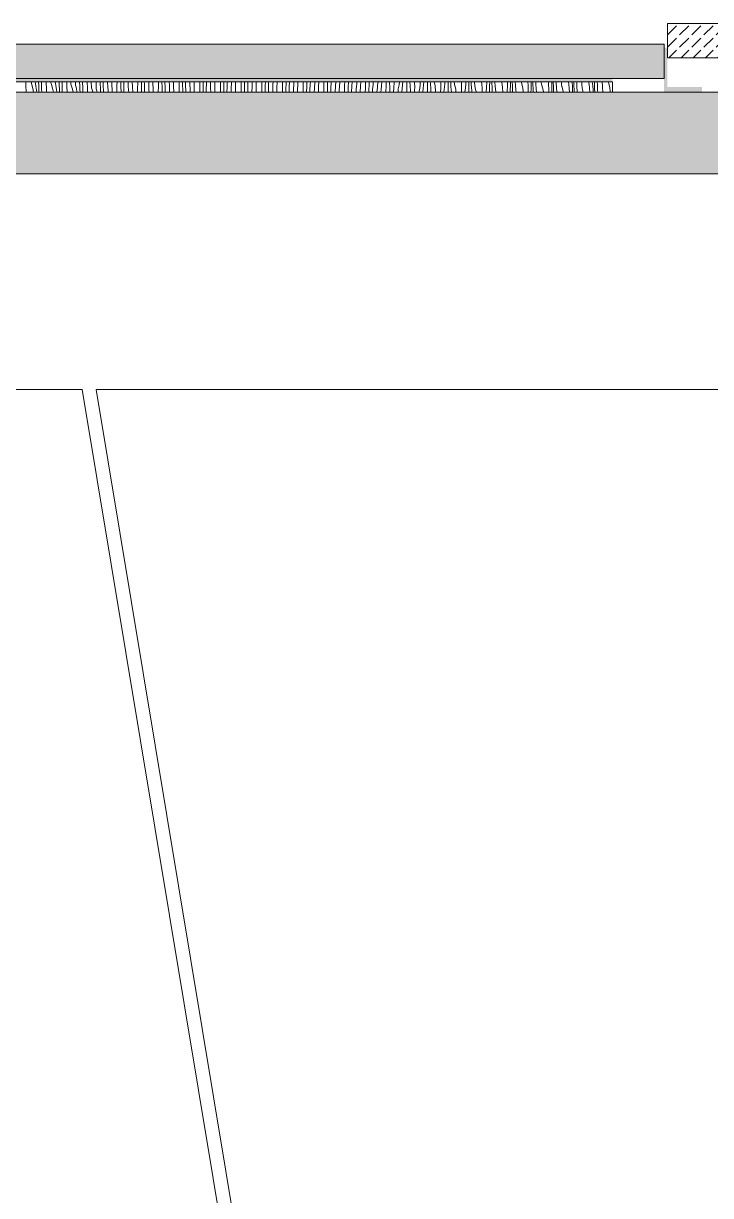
# Model space of a CAD drawing. Header units: millimetres. Extents: x -5804 to 56024, y 506 to 54141.
# Drawn here: x 10235 to 14226, y 22438 to 29245 of the extents above; entities that cross this region are included whole.
import ezdxf

# ---------------------------------------------------------------- set-up
doc = ezdxf.new("R2010")
doc.units = ezdxf.units.MM
for name, color, linetype, lineweight in [('02', 251, 'Continuous', 15), ('2D Drafting - General2', 251, 'Continuous', 15), ('2D Drafting - General81', 251, 'Continuous', 20)]:
    doc.layers.add(name, color=color, linetype=linetype, lineweight=lineweight)
pattern_1 = [(45, (95222.02, 134042.17), (-70.71068, 70.71068), [75, -25]), (45, (95222.02, 134112.89), (-70.71068, 70.71068), [75, -25])]

# ---------------------------------------------------------------- blocks, each defined once
blk = doc.blocks.new('*X34')
at = {"layer": '2D Drafting - General81', "linetype": 'Continuous'}
for p, q in [((-84974.1, -105143.3), (-84974.4, -105136.9)), ((-84973.6, -105156.6), (-84974.1, -105143.3)), ((-84973, -105169.9), (-84973.6, -105156.6)), ((-84943.2, -105136.9), (-84939, -105152.5)), ((-84939, -105152.5), (-84933.7, -105175.4)), ((-84919.3, -105136.9), (-84917.1, -105148.3)), ((-84917.1, -105148.3), (-84914.9, -105160.4)), ((-84914.9, -105160.4), (-84913, -105172.5)), ((-84899.4, -105139.9), (-84899.6, -105136.9)), ((-84899.2, -105144.6), (-84899.4, -105139.9)), ((-84899, -105149.3), (-84899.2, -105144.6)), ((-84898.7, -105153.9), (-84899, -105149.3)), ((-84898.1, -105188.8), (-84898.7, -105153.9)), ((-84882.9, -105148.2), (-84883, -105136.9)), ((-84882.2, -105176.7), (-84882.9, -105148.2)), ((-84854.9, -105137.9), (-84854.9, -105136.9)), ((-84854.5, -105151.2), (-84854.9, -105137.9)), ((-84854.1, -105164.5), (-84854.5, -105151.2)), ((-84853.5, -105177.8), (-84854.1, -105164.5)), ((-84829.6, -105136.9), (-84825.1, -105150.9)), ((-84825.1, -105150.9), (-84818.9, -105173.6)), ((-84803.8, -105136.9), (-84801.8, -105145.4)), ((-84801.8, -105145.4), (-84799.3, -105157.4)), ((-84799.3, -105157.4), (-84797, -105169.5)), ((-84780.4, -105137.7), (-84780.4, -105136.9)), ((-84780.2, -105142.4), (-84780.4, -105137.7)), ((-84780, -105147.1), (-84780.2, -105142.4)), ((-84779.8, -105151.7), (-84780, -105147.1)), ((-84779.6, -105156.4), (-84779.8, -105151.7)), ((-84779.3, -105161.1), (-84779.6, -105156.4)), ((-84779.1, -105165.8), (-84779.3, -105161.1)), ((-84778.9, -105170.4), (-84779.1, -105165.8)), ((-84763.1, -105140.8), (-84763.3, -105136.9)), ((-84762.8, -105169.3), (-84763.1, -105140.8)), ((-84735.1, -105145.7), (-84735.8, -105136.9)), ((-84734.8, -105159), (-84735.1, -105145.7)), ((-84734.5, -105172.3), (-84734.8, -105159)), ((-84712.3, -105149.7), (-84713, -105136.9)), ((-84712.3, -105149.7), (-84705, -105172.1)), ((-84684.5, -105154.6), (-84684.3, -105136.9)), ((-84684.5, -105154.6), (-84681.8, -105166.6)), ((-84660.3, -105158.9), (-84661.1, -105136.9)), ((-84660.1, -105163.6), (-84660.3, -105158.9)), ((-84659.9, -105168.2), (-84660.1, -105163.6)), ((-84644, -105139.7), (-84644.1, -105136.9)), ((-84643.8, -105145.3), (-84644, -105139.7)), ((-84643.5, -105150.8), (-84643.8, -105145.3)), ((-84643.3, -105156.4), (-84643.5, -105150.8)), ((-84643.1, -105161.9), (-84643.3, -105156.4)), ((-84642.7, -105190.5), (-84643.1, -105161.9)), ((-84616.8, -105142.8), (-84617.2, -105136.9)), ((-84615, -105166.9), (-84616.8, -105142.8)), ((-84592.2, -105170.9), (-84594, -105136.9)), ((-84564.4, -105175.8), (-84564.1, -105136.9)), ((-84541.6, -105141.9), (-84541.8, -105136.9)), ((-84540.3, -105180.1), (-84541.6, -105141.9)), ((-84524.6, -105138.7), (-84524.7, -105136.9)), ((-84524.5, -105144.3), (-84524.6, -105138.7)), ((-84524.3, -105149.8), (-84524.5, -105144.3)), ((-84524.1, -105155.4), (-84524.3, -105149.8)), ((-84523.9, -105160.9), (-84524.1, -105155.4)), ((-84523.7, -105166.5), (-84523.9, -105160.9)), ((-84498.2, -105139.9), (-84498.4, -105136.9)), ((-84496.8, -105164), (-84498.2, -105139.9)), ((-84495, -105188), (-84496.8, -105164)), ((-84474.7, -105144.3), (-84474.9, -105136.9)), ((-84472.1, -105192.1), (-84474.7, -105144.3)), ((-84444.3, -105196.9), (-84444.1, -105157.6)), ((-84444.1, -105157.6), (-84443.9, -105136.9)), ((-84421.6, -105163.1), (-84422.2, -105136.9)), ((-84420.3, -105196.9), (-84421.6, -105163.1)), ((-84404.6, -105159.9), (-84405, -105136.9)), ((-84404.4, -105165.4), (-84404.6, -105159.9)), ((-84404.2, -105171), (-84404.4, -105165.4)), ((-84378.2, -105161), (-84379.2, -105136.9)), ((-84376.7, -105185.1), (-84378.2, -105161)), ((-84354.6, -105165.5), (-84355.5, -105136.9)), ((-84352.9, -105196.9), (-84354.6, -105165.5)), ((-84324, -105178.8), (-84323.7, -105139.5)), ((-84323.7, -105139.5), (-84323.7, -105136.9)), ((-84302.5, -105146.1), (-84302.6, -105136.9)), ((-84301.5, -105184.3), (-84302.5, -105146.1)), ((-84285.2, -105148), (-84285.3, -105136.9)), ((-84284.5, -105181.1), (-84285.2, -105148)), ((-84259.2, -105158.1), (-84259.8, -105136.9)), ((-84258.1, -105182.2), (-84259.2, -105158.1)), ((-84236, -105138.9), (-84236, -105136.9)), ((-84234.5, -105186.7), (-84236, -105138.9)), ((-84203.9, -105196.9), (-84203.7, -105160.6)), ((-84203.7, -105160.6), (-84203.5, -105136.9)), ((-84182.4, -105167.3), (-84182.9, -105136.9)), ((-84165.1, -105169.2), (-84165.3, -105136.9)), ((-84139.8, -105155.1), (-84140.1, -105136.9)), ((-84139.1, -105179.3), (-84139.8, -105155.1)), ((-84115.9, -105160), (-84116, -105136.9)), ((-84114.8, -105196.9), (-84115.9, -105160)), ((-84083.6, -105181.8), (-84083.3, -105142.5)), ((-84083.3, -105142.5), (-84083.3, -105136.9)), ((-84062.9, -105150.3), (-84063, -105136.9)), ((-84062.3, -105188.5), (-84062.9, -105150.3)), ((-84045.3, -105157.3), (-84045.1, -105136.9)), ((-84045, -105190.4), (-84045.3, -105157.3)), ((-84020.1, -105152.1), (-84020.1, -105136.9)), ((-84019.8, -105176.3), (-84020.1, -105152.1)), ((-83995.8, -105181.2), (-83996.1, -105136.9)), ((-83963.5, -105196.9), (-83963.2, -105163.6)), ((-83963.2, -105163.6), (-83963, -105136.9)), ((-83942.8, -105171.5), (-83943, -105136.9)), ((-83925.2, -105178.5), (-83925, -105145.4)), ((-83925, -105145.4), (-83924.8, -105136.9)), ((-83900, -105149.2), (-83899.9, -105136.9)), ((-83900, -105173.3), (-83900, -105149.2)), ((-83876.1, -105154.6), (-83875.8, -105136.9)), ((-83875.8, -105196.9), (-83876.1, -105154.6)), ((-83843.2, -105184.8), (-83842.9, -105145.5)), ((-83842.9, -105145.5), (-83842.8, -105136.9)), ((-83822.9, -105154.5), (-83822.8, -105136.9)), ((-83822.8, -105192.7), (-83822.9, -105154.5)), ((-83804.9, -105166.6), (-83804.3, -105136.9)), ((-83780, -105170.3), (-83779.6, -105146.2)), ((-83779.6, -105146.2), (-83779.3, -105136.9)), ((-83756, -105175.7), (-83755.3, -105136.9)), ((-83722.8, -105166.6), (-83722.6, -105136.9)), ((-83702.9, -105175.7), (-83702.6, -105137.5)), ((-83702.6, -105137.5), (-83702.6, -105136.9)), ((-83684.9, -105187.8), (-83684.2, -105154.7)), ((-83684.2, -105154.7), (-83683.6, -105136.9)), ((-83659.5, -105167.4), (-83658.8, -105143.2)), ((-83658.8, -105143.2), (-83658.5, -105136.9)), ((-83635.9, -105196.9), (-83635.1, -105149.1)), ((-83635.1, -105149.1), (-83634.6, -105136.9)), ((-83602.7, -105187.8), (-83602.4, -105148.5)), ((-83602.4, -105148.5), (-83602.3, -105136.9)), ((-83582.8, -105196.8), (-83582.6, -105158.7)), ((-83582.6, -105158.7), (-83582.2, -105136.9)), ((-83564.1, -105175.9), (-83563, -105142.9)), ((-83563, -105142.9), (-83562.7, -105136.9)), ((-83539.5, -105188.5), (-83538.7, -105164.4)), ((-83538.7, -105164.4), (-83538.1, -105149.9)), ((-83538.1, -105149.9), (-83537.5, -105136.9)), ((-83515, -105170.3), (-83513.7, -105136.9)), ((-83482.4, -105169.6), (-83482.1, -105136.9)), ((-83462.5, -105179.9), (-83461.9, -105141.7)), ((-83461.9, -105141.7), (-83461.7, -105136.9)), ((-83444, -105196.9), (-83442.9, -105164.1)), ((-83442.9, -105164.1), (-83441.7, -105136.9)), ((-83418.1, -105171.1), (-83417.3, -105156.6)), ((-83417.3, -105156.6), (-83416.4, -105142.1)), ((-83416.4, -105142.1), (-83416.1, -105136.9)), ((-83395, -105191.4), (-83393, -105143.7)), ((-83393, -105143.7), (-83392.6, -105136.9)), ((-83362.3, -105190.8), (-83362, -105151.4)), ((-83362, -105151.4), (-83361.9, -105136.9)), ((-83342.4, -105196.9), (-83341.8, -105162.9)), ((-83341.8, -105162.9), (-83341.1, -105136.9)), ((-83322.9, -105185.2), (-83321.3, -105152.2)), ((-83321.3, -105152.2), (-83320.4, -105136.9)), ((-83297.3, -105177.7), (-83296.4, -105163.3)), ((-83296.4, -105163.3), (-83295.4, -105148.8)), ((-83295.4, -105148.8), (-83294.4, -105136.9)), ((-83274.2, -105196.9), (-83272.9, -105164.8)), ((-83272.9, -105164.8), (-83271.1, -105136.9)), ((-83241.9, -105172.6), (-83241.6, -105136.9)), ((-83221.7, -105184), (-83220.7, -105145.9)), ((-83220.7, -105145.9), (-83220.4, -105136.9)), ((-83201.2, -105173.4), (-83199.2, -105140.4)), ((-83199.2, -105140.4), (-83199, -105136.9)), ((-83175.3, -105170), (-83174.2, -105155.5)), ((-83174.2, -105155.5), (-83172.9, -105141)), ((-83172.9, -105141), (-83172.5, -105136.9)), ((-83152.9, -105186), (-83149.8, -105138.3)), ((-83149.8, -105138.3), (-83149.7, -105136.9)), ((-83121.8, -105193.8), (-83121.5, -105154.4)), ((-83121.5, -105154.4), (-83121.3, -105136.9)), ((-83100.6, -105167.1), (-83099.5, -105136.9)), ((-83081.2, -105194.6), (-83079.2, -105161.6)), ((-83079.2, -105161.6), (-83077.3, -105136.9)), ((-83054.1, -105176.7), (-83052.8, -105162.2)), ((-83052.8, -105162.2), (-83051.4, -105147.8)), ((-83051.4, -105147.8), (-83050.3, -105136.9)), ((-83032.1, -105196.9), (-83029.7, -105159.5)), ((-83029.7, -105159.5), (-83027.7, -105136.9)), ((-83001.4, -105175.6), (-83001.1, -105136.9)), ((-82980.6, -105188.2), (-82979.1, -105150.1)), ((-82979.1, -105150.1), (-82980.1, -105136.9)), ((-82959.1, -105182.7), (-82956.6, -105149.8)), ((-82956.6, -105149.8), (-82955.4, -105139.1)), ((-82955.4, -105139.1), (-82955.3, -105136.9)), ((-82931.4, -105168.9), (-82929.8, -105154.5)), ((-82929.8, -105154.5), (-82926.6, -105136.9)), ((-82909.6, -105180.6), (-82905.8, -105136.9)), ((-82881.4, -105196.8), (-82881, -105157.4)), ((-82881, -105157.4), (-82880.8, -105136.9)), ((-82859.1, -105171.3), (-82861.6, -105136.9)), ((-82836.6, -105171), (-82835.4, -105160.3)), ((-82835.4, -105160.3), (-82834.8, -105149.6)), ((-82834.8, -105138.9), (-82834.9, -105136.9)), ((-82834.8, -105149.6), (-82834.8, -105138.9)), ((-82809.8, -105175.7), (-82805.8, -105153.9)), ((-82805.8, -105153.9), (-82803.9, -105136.9)), ((-82789.1, -105196.9), (-82785.4, -105154.2)), ((-82785.4, -105154.2), (-82783.4, -105136.9)), ((-82760.9, -105178.6), (-82760.7, -105157.7)), ((-82760.7, -105157.7), (-82760.5, -105136.9)), ((-82741.6, -105157.6), (-82743, -105136.9)), ((-82739, -105192.5), (-82741.6, -105157.6)), ((-82716.7, -105138.7), (-82717, -105136.9)), ((-82715.4, -105149.3), (-82716.7, -105138.7)), ((-82714.8, -105160), (-82715.4, -105149.3)), ((-82714.7, -105170.8), (-82714.8, -105160)), ((-82685.7, -105175), (-82683.2, -105153)), ((-82683.2, -105153), (-82682.4, -105136.9)), ((-82665.3, -105175.3), (-82661, -105136.9)), ((-82640.7, -105178.9), (-82640.4, -105158)), ((-82640.4, -105158), (-82640.2, -105137.1)), ((-82640.2, -105137.1), (-82640.1, -105136.9)), ((-82623.8, -105144), (-82624.2, -105136.9)), ((-82621.5, -105178.8), (-82623.8, -105144)), ((-82600.9, -105138.8), (-82601.5, -105136.9)), ((-82598.4, -105149.3), (-82600.9, -105138.8)), ((-82596.6, -105159.9), (-82598.4, -105149.3)), ((-82595.3, -105170.5), (-82596.6, -105159.9)), ((-82563.1, -105174.2), (-82562, -105152)), ((-82562, -105152), (-82562.3, -105136.9)), ((-82545.2, -105196.5), (-82539.9, -105149)), ((-82539.9, -105149), (-82539.1, -105142.2)), ((-82539.1, -105142.2), (-82538.5, -105136.9)), ((-82520.4, -105179.2), (-82520.1, -105158.3)), ((-82520.1, -105158.3), (-82519.8, -105137.4)), ((-82519.8, -105137.4), (-82519.8, -105136.9)), ((-82503.8, -105165.2), (-82505.4, -105136.9)), ((-82501.7, -105196.9), (-82503.8, -105165.2)), ((-82483.9, -105149.7), (-82485.1, -105136.9)), ((-82480.8, -105160), (-82483.9, -105149.7)), ((-82478.4, -105170.5), (-82480.8, -105160)), ((-82442.3, -105151), (-82443.5, -105136.9)), ((-82442, -105173.2), (-82442.3, -105151)), ((-82419.8, -105170.2), (-82419, -105163.3)), ((-82419, -105163.3), (-82418.3, -105156.5)), ((-82418.3, -105156.5), (-82417.7, -105149.7)), ((-82417.7, -105149.7), (-82417.2, -105142.8)), ((-82417.2, -105142.8), (-82416.8, -105136.9)), ((-82400, -105179.5), (-82399.7, -105158.6)), ((-82399.7, -105158.6), (-82399.4, -105137.7)), ((-82399.4, -105137.7), (-82399.4, -105136.9)), ((-82385.7, -105151.5), (-82386.4, -105136.9)), ((-82383.7, -105186.3), (-82385.7, -105151.5)), ((-82366.5, -105142.5), (-82367, -105136.9)), ((-82363.8, -105170.9), (-82366.5, -105142.5)), ((-82324, -105150.1), (-82326, -105136.9)), ((-82322.3, -105172.2), (-82324, -105150.1)), ((-82297.6, -105170.8), (-82297.1, -105164)), ((-82297.1, -105164), (-82296.6, -105157.1)), ((-82296.6, -105157.1), (-82296.3, -105150.3)), ((-82296.3, -105150.3), (-82296, -105143.4)), ((-82296, -105143.4), (-82295.8, -105136.9)), ((-82279.6, -105179.7), (-82279.3, -105158.8)), ((-82279.3, -105158.8), (-82278.9, -105137.9)), ((-82278.9, -105137.9), (-82278.9, -105136.9)), ((-82267.4, -105137.8), (-82267.4, -105136.9)), ((-82265.6, -105172.6), (-82267.4, -105137.8)), ((-82246.4, -105163.6), (-82248.6, -105136.9)), ((-82243.7, -105192.1), (-82246.4, -105163.6)), ((-82207.2, -105149.3), (-82209.8, -105136.9)), ((-82204, -105171.3), (-82207.2, -105149.3)), ((-82176.2, -105171.4), (-82175.9, -105164.6)), ((-82175.9, -105164.6), (-82175.8, -105157.7)), ((-82175.8, -105136.9), (-82175.8, -105157.7)), ((-82159.2, -105180), (-82158.9, -105159.1)), ((-82158.9, -105159.1), (-82158.4, -105138.2)), ((-82158.4, -105138.2), (-82158.4, -105136.9)), ((-82147.3, -105158.9), (-82148.2, -105136.9)), ((-82145.6, -105193.8), (-82147.3, -105158.9)), ((-82128.7, -105156.3), (-82130.1, -105136.9)), ((-82126.4, -105184.8), (-82128.7, -105156.3)), ((-82091.8, -105148.8), (-82095.1, -105136.9)), ((-82087.1, -105170.5), (-82091.8, -105148.8)), ((-82056.6, -105136.9), (-82055.7, -105155.3)), ((-82055.7, -105155.3), (-82055.7, -105178.9)), ((-82038.8, -105180.3), (-82038.4, -105159.4)), ((-82038.4, -105159.4), (-82037.9, -105138.5)), ((-82037.9, -105138.5), (-82037.9, -105136.9)), ((-82028.7, -105145.2), (-82029, -105136.9)), ((-82027.2, -105180.1), (-82028.7, -105145.2)), ((-82010.7, -105149), (-82011.4, -105136.9)), ((-82008.7, -105177.5), (-82010.7, -105149)), ((-81980.7, -105137.2), (-81980.8, -105136.9)), ((-81979.9, -105141), (-81980.7, -105137.2)), ((-81978.9, -105144.8), (-81979.9, -105141)), ((-81977.7, -105148.6), (-81978.9, -105144.8)), ((-81971.7, -105170), (-81977.7, -105148.6)), ((-81938.2, -105136.9), (-81936.8, -105153)), ((-81936.8, -105153), (-81935.7, -105176.5)), ((-81918.4, -105138.2), (-81918.5, -105136.9)), ((-81918.1, -105143.5), (-81918.4, -105138.2)), ((-81918.3, -105180.6), (-81917.9, -105159.7)), ((-81917.9, -105148.9), (-81918.1, -105143.5)), ((-81917.8, -105154.3), (-81917.9, -105148.9)), ((-81917.9, -105159.7), (-81917.8, -105154.3)), ((-81908.6, -105166.4), (-81909.6, -105136.9)), ((-81892.3, -105141.6), (-81892.5, -105136.9)), ((-81890.6, -105170.1), (-81892.3, -105141.6)), ((-81862.9, -105138.7), (-81863, -105136.9)), ((-81862.7, -105142.7), (-81862.9, -105138.7)), ((-81862.4, -105146.6), (-81862.7, -105142.7)), ((-81862, -105150.5), (-81862.4, -105146.6)), ((-81861.4, -105154.4), (-81862, -105150.5)), ((-81860.6, -105158.3), (-81861.4, -105154.4)), ((-81859.8, -105162.2), (-81860.6, -105158.3)), ((-81858.8, -105166), (-81859.8, -105162.2)), ((-81857.7, -105169.8), (-81858.8, -105166)), ((-81820.7, -105136.9), (-81818.8, -105150.8)), ((-81818.8, -105150.8), (-81816.7, -105174.2)), ((-81801, -105136.9), (-81800.9, -105138)), ((-81800.1, -105143.3), (-81800.9, -105138)), ((-81799.4, -105148.6), (-81800.1, -105143.3)), ((-81798.8, -105154), (-81799.4, -105148.6)), ((-81798.3, -105159.3), (-81798.8, -105154)), ((-81798, -105164.7), (-81798.3, -105159.3)), ((-81797.8, -105170.1), (-81798, -105164.7)), ((-81789.7, -105152.7), (-81790.1, -105136.9)), ((-81788.5, -105187.6), (-81789.7, -105152.7)), ((-81772.3, -105162.8), (-81773.5, -105136.9)), ((-81770.6, -105191.3), (-81772.3, -105162.8)), ((-81743.8, -105146.6), (-81744.4, -105136.9)), ((-81742.8, -105159.9), (-81743.8, -105146.6)), ((-81742.7, -105163.9), (-81742.8, -105159.9)), ((-81742.4, -105167.8), (-81742.7, -105163.9)), ((-81704.1, -105136.9), (-81701.9, -105148.6)), ((-81701.9, -105148.6), (-81698.8, -105171.9)), ((-81683.4, -105136.9), (-81682.1, -105147)), ((-81682.1, -105147), (-81680.8, -105159.2)), ((-81680, -105164.5), (-81680.8, -105159.2)), ((-81679.3, -105169.8), (-81680, -105164.5)), ((-81670.5, -105139), (-81670.5, -105136.9)), ((-81669.6, -105173.9), (-81670.5, -105139)), ((-81653.5, -105155.4), (-81654.2, -105136.9)), ((-81652.2, -105184), (-81653.5, -105155.4)), ((-81625.3, -105141.2), (-81625.5, -105136.9)), ((-81624.5, -105154.5), (-81625.3, -105141.2)), ((-81623.7, -105167.8), (-81624.5, -105154.5)), ((-81588.3, -105136.9), (-81586.1, -105146.7)), ((-81586.1, -105146.7), (-81581.9, -105169.8)), ((-81566.4, -105136.9), (-81566.2, -105138)), ((-84972.2, -105183.2), (-84973, -105169.9)), ((-84971.4, -105196.5), (-84972.2, -105183.2)), ((-84971.4, -105196.9), (-84971.4, -105196.5)), ((-84933.7, -105175.4), (-84929.8, -105196.9)), ((-84913, -105172.5), (-84911.3, -105184.7)), ((-84911.3, -105184.7), (-84909.8, -105196.8)), ((-84909.8, -105196.8), (-84909.7, -105196.9)), ((-84897.9, -105196.9), (-84898.1, -105188.8)), ((-84881.5, -105196.9), (-84882.2, -105176.7)), ((-84852.9, -105191.1), (-84853.5, -105177.8)), ((-84852.6, -105196.9), (-84852.9, -105191.1)), ((-84818.9, -105173.6), (-84813.7, -105196.6)), ((-84813.7, -105196.6), (-84813.6, -105196.9)), ((-84797, -105169.5), (-84794.9, -105181.6)), ((-84794.9, -105181.6), (-84792.9, -105193.7)), ((-84792.9, -105193.7), (-84792.5, -105196.9)), ((-84778.6, -105175.1), (-84778.9, -105170.4)), ((-84778.3, -105196.9), (-84778.6, -105175.1)), ((-84762.1, -105196.9), (-84762.8, -105169.3)), ((-84734, -105185.6), (-84734.5, -105172.3)), ((-84733.5, -105196.9), (-84734, -105185.6)), ((-84705, -105172.1), (-84698.8, -105194.8)), ((-84698.8, -105194.8), (-84698.3, -105196.9)), ((-84681.8, -105166.6), (-84679.2, -105178.6)), ((-84679.2, -105178.6), (-84676.9, -105190.7)), ((-84676.9, -105190.7), (-84675.8, -105196.9)), ((-84659.7, -105172.9), (-84659.9, -105168.2)), ((-84659.5, -105177.6), (-84659.7, -105172.9)), ((-84659.3, -105182.3), (-84659.5, -105177.6)), ((-84659, -105186.9), (-84659.3, -105182.3)), ((-84658.8, -105191.6), (-84659, -105186.9)), ((-84658.6, -105196.3), (-84658.8, -105191.6)), ((-84658.6, -105196.9), (-84658.6, -105196.3)), ((-84642.6, -105196.9), (-84642.7, -105190.5)), ((-84614.8, -105180.2), (-84615, -105166.9)), ((-84614.4, -105193.5), (-84614.8, -105180.2)), ((-84614.3, -105196.9), (-84614.4, -105193.5)), ((-84592.2, -105170.9), (-84585, -105193.3)), ((-84585, -105193.3), (-84584, -105196.9)), ((-84564.4, -105175.8), (-84561.7, -105187.8)), ((-84561.7, -105187.8), (-84559.8, -105196.9)), ((-84540.1, -105184.7), (-84540.3, -105180.1)), ((-84539.9, -105189.4), (-84540.1, -105184.7)), ((-84539.6, -105194.1), (-84539.9, -105189.4)), ((-84539.5, -105196.9), (-84539.6, -105194.1)), ((-84523.5, -105172), (-84523.7, -105166.5)), ((-84523.2, -105177.6), (-84523.5, -105172)), ((-84523, -105183.1), (-84523.2, -105177.6)), ((-84522.8, -105196.9), (-84523, -105183.1)), ((-84494.8, -105196.9), (-84495, -105188)), ((-84472.1, -105192.1), (-84470.6, -105196.9)), ((-84404, -105176.5), (-84404.2, -105171)), ((-84403.8, -105182.1), (-84404, -105176.5)), ((-84403.6, -105187.6), (-84403.8, -105182.1)), ((-84403.4, -105193.2), (-84403.6, -105187.6)), ((-84403.3, -105196.9), (-84403.4, -105193.2)), ((-84375.8, -105196.9), (-84376.7, -105185.1)), ((-84324.1, -105196.9), (-84324, -105178.8)), ((-84301, -105196.9), (-84301.5, -105184.3)), ((-84284.3, -105186.6), (-84284.5, -105181.1)), ((-84284.2, -105192.2), (-84284.3, -105186.6)), ((-84284, -105196.9), (-84284.2, -105192.2)), ((-84257.2, -105196.9), (-84258.1, -105182.2)), ((-84234, -105196.9), (-84234.5, -105186.7)), ((-84181.6, -105196.9), (-84182.4, -105167.3)), ((-84164.5, -105196.9), (-84165.1, -105169.2)), ((-84138.3, -105196.9), (-84139.1, -105179.3)), ((-84083.7, -105196.9), (-84083.6, -105181.8)), ((-84062.1, -105196.9), (-84062.3, -105188.5)), ((-84044.9, -105196.9), (-84045, -105190.4)), ((-84019.1, -105196.9), (-84019.8, -105176.3)), ((-83995.4, -105196.9), (-83995.8, -105181.2)), ((-83942.5, -105196.9), (-83942.8, -105171.5)), ((-83925.1, -105196.9), (-83925.2, -105178.5)), ((-83899.7, -105196.9), (-83900, -105173.3)), ((-83843.3, -105196.9), (-83843.2, -105184.8)), ((-83822.7, -105196.9), (-83822.8, -105192.7)), ((-83805.1, -105196.9), (-83804.9, -105166.6)), ((-83780, -105194.5), (-83780, -105170.3)), ((-83779.9, -105196.9), (-83780, -105194.5)), ((-83755.9, -105196.9), (-83756, -105175.7)), ((-83723, -105196.9), (-83722.8, -105166.6)), ((-83702.8, -105196.9), (-83702.9, -105175.7)), ((-83684.9, -105196.9), (-83684.9, -105187.8)), ((-83659.9, -105191.5), (-83659.5, -105167.4)), ((-83659.9, -105196.9), (-83659.9, -105191.5)), ((-83602.8, -105196.9), (-83602.7, -105187.8)), ((-83582.8, -105196.9), (-83582.8, -105196.8)), ((-83564.5, -105196.9), (-83564.1, -105175.9)), ((-83539.6, -105196.9), (-83539.5, -105188.5)), ((-83515.5, -105196.9), (-83515, -105170.3)), ((-83482.6, -105196.9), (-83482.4, -105169.6)), ((-83462.6, -105196.9), (-83462.5, -105179.9)), ((-83419, -105196.9), (-83418.7, -105185.6)), ((-83418.7, -105185.6), (-83418.1, -105171.1)), ((-83395.1, -105196.9), (-83395, -105191.4)), ((-83362.4, -105196.9), (-83362.3, -105190.8)), ((-83323.3, -105196.9), (-83322.9, -105185.2)), ((-83298.2, -105196.9), (-83298, -105192.2)), ((-83298, -105192.2), (-83297.3, -105177.7)), ((-83242.1, -105196.9), (-83241.9, -105172.6)), ((-83222, -105196.9), (-83221.7, -105184)), ((-83202.4, -105196.9), (-83201.2, -105173.4)), ((-83177.1, -105196.9), (-83176.3, -105184.4)), ((-83176.3, -105184.4), (-83175.3, -105170)), ((-83153.3, -105196.9), (-83152.9, -105186)), ((-83121.9, -105196.9), (-83121.8, -105193.8)), ((-83101.4, -105196.9), (-83100.6, -105167.1)), ((-83081.3, -105196.9), (-83081.2, -105194.6)), ((-83055.6, -105196.9), (-83055.2, -105191.1)), ((-83055.2, -105191.1), (-83054.1, -105176.7)), ((-83001.6, -105196.9), (-83001.4, -105175.6)), ((-82980.8, -105196.9), (-82980.6, -105188.2)), ((-82960, -105196.9), (-82959.1, -105182.7)), ((-82934, -105196.9), (-82932.8, -105183.4)), ((-82932.8, -105183.4), (-82931.4, -105168.9)), ((-82910.7, -105196.9), (-82909.6, -105180.6)), ((-82881.4, -105196.9), (-82881.4, -105196.8)), ((-82860, -105196.9), (-82859.1, -105171.3)), ((-82838.5, -105196.9), (-82836.6, -105171)), ((-82812, -105196.9), (-82811.3, -105190.1)), ((-82811.3, -105190.1), (-82809.8, -105175.7)), ((-82761.1, -105196.9), (-82760.9, -105178.6)), ((-82739.2, -105196.9), (-82739, -105192.5)), ((-82716.8, -105196.9), (-82716.5, -105192.1)), ((-82716.5, -105192.1), (-82715.3, -105181.5)), ((-82715.3, -105181.5), (-82714.7, -105170.8)), ((-82689.7, -105196.9), (-82685.7, -105175)), ((-82689.7, -105196.9), (-82689.7, -105196.9)), ((-82667.2, -105196.9), (-82665.3, -105175.3)), ((-82640.8, -105196.9), (-82640.7, -105178.9)), ((-82620.2, -105196.9), (-82621.5, -105178.8)), ((-82594.7, -105181.2), (-82595.3, -105170.5)), ((-82594.9, -105196.9), (-82594.7, -105191.9)), ((-82594.7, -105191.9), (-82594.7, -105181.2)), ((-82565.8, -105196.9), (-82565.7, -105196.2)), ((-82565.7, -105196.2), (-82563.1, -105174.2)), ((-82545.3, -105196.9), (-82545.2, -105196.5)), ((-82520.6, -105196.9), (-82520.4, -105179.2)), ((-82476.5, -105181), (-82478.4, -105170.5)), ((-82475.3, -105191.7), (-82476.5, -105181)), ((-82475, -105196.9), (-82475.3, -105191.7)), ((-82443.3, -105196.9), (-82443.1, -105195.3)), ((-82443.1, -105195.3), (-82442, -105173.2)), ((-82422.8, -105196.9), (-82419.8, -105170.2)), ((-82400.2, -105196.9), (-82400, -105179.5)), ((-82383, -105196.9), (-82383.7, -105186.3)), ((-82360.7, -105181.2), (-82363.8, -105170.9)), ((-82358.3, -105191.6), (-82360.7, -105181.2)), ((-82357.4, -105196.9), (-82358.3, -105191.6)), ((-82321.9, -105194.4), (-82322.3, -105172.2)), ((-82322, -105196.9), (-82321.9, -105194.4)), ((-82300.4, -105196.9), (-82299.8, -105191.3)), ((-82299.8, -105191.3), (-82299, -105184.5)), ((-82299, -105184.5), (-82298.2, -105177.7)), ((-82298.2, -105177.7), (-82297.6, -105170.8)), ((-82279.9, -105196.9), (-82279.6, -105179.7)), ((-82264.2, -105196.9), (-82265.6, -105172.6)), ((-82242.3, -105196.9), (-82243.7, -105192.1)), ((-82202.2, -105193.4), (-82204, -105171.3)), ((-82202.1, -105196.9), (-82202.2, -105193.4)), ((-82178, -105196.9), (-82177.6, -105192)), ((-82177.6, -105192), (-82177, -105185.1)), ((-82177, -105185.1), (-82176.6, -105178.3)), ((-82176.6, -105178.3), (-82176.2, -105171.4)), ((-82159.5, -105196.9), (-82159.2, -105180)), ((-82145.4, -105196.9), (-82145.6, -105193.8)), ((-82125.2, -105196.9), (-82126.4, -105184.8)), ((-82083.9, -105192.4), (-82087.1, -105170.5)), ((-82083.5, -105196.9), (-82083.9, -105192.4)), ((-82056.4, -105196.9), (-82056.1, -105192.6)), ((-82056.1, -105192.6), (-82055.9, -105185.7)), ((-82055.9, -105185.7), (-82055.7, -105178.9)), ((-82039.1, -105196.9), (-82038.8, -105180.3)), ((-82026.4, -105196.9), (-82027.2, -105180.1)), ((-82007, -105196.9), (-82008.7, -105177.5)), ((-81967.1, -105191.6), (-81971.7, -105170)), ((-81966.3, -105196.9), (-81967.1, -105191.6)), ((-81935.7, -105176.5), (-81935.6, -105196.9)), ((-81918.6, -105196.9), (-81918.3, -105180.6)), ((-81907.4, -105196.9), (-81908.6, -105166.4)), ((-81888.7, -105196.9), (-81890.6, -105170.1)), ((-81851.6, -105191.1), (-81857.7, -105169.8)), ((-81850.4, -105196.9), (-81851.6, -105191.1)), ((-81816.7, -105174.2), (-81815.6, -105196.9)), ((-81798.1, -105196.9), (-81797.8, -105180.9)), ((-81797.7, -105175.5), (-81797.8, -105170.1)), ((-81797.8, -105180.9), (-81797.7, -105175.5)), ((-81788.2, -105196.9), (-81788.5, -105187.6)), ((-81770.2, -105196.9), (-81770.6, -105191.3)), ((-81741.9, -105171.7), (-81742.4, -105167.8)), ((-81741.3, -105175.6), (-81741.9, -105171.7)), ((-81740.6, -105179.5), (-81741.3, -105175.6)), ((-81739.7, -105183.4), (-81740.6, -105179.5)), ((-81738.7, -105187.2), (-81739.7, -105183.4)), ((-81737.6, -105191), (-81738.7, -105187.2)), ((-81735.9, -105196.9), (-81737.6, -105191)), ((-81698.8, -105171.9), (-81696.6, -105195.4)), ((-81696.6, -105195.4), (-81696.6, -105196.9)), ((-81678.7, -105175.2), (-81679.3, -105169.8)), ((-81678.3, -105180.5), (-81678.7, -105175.2)), ((-81677.9, -105185.9), (-81678.3, -105180.5)), ((-81677.7, -105191.3), (-81677.9, -105185.9)), ((-81677.7, -105196.6), (-81677.7, -105191.3)), ((-81677.7, -105196.9), (-81677.7, -105196.6)), ((-81668.9, -105196.9), (-81669.6, -105173.9)), ((-81651.4, -105196.9), (-81652.2, -105184)), ((-81622.8, -105181.1), (-81623.7, -105167.8)), ((-81622.6, -105185), (-81622.8, -105181.1)), ((-81622.3, -105189), (-81622.6, -105185)), ((-81621.8, -105192.9), (-81622.3, -105189)), ((-81621.2, -105196.8), (-81621.8, -105192.9)), ((-81621.2, -105196.9), (-81621.2, -105196.8)), ((-81581.9, -105169.8), (-81578.7, -105193.1)), ((-81578.7, -105193.1), (-81578.3, -105196.9))]:
    blk.add_line(p, q, dxfattribs=at)
blk = doc.blocks.new('Wype_nienie_45')
at = {"layer": '2D Drafting - General2', "linetype": 'Continuous'}
for p, q in [((-81566.2, -105136.9), (-90451.9, -105136.9)), ((-81566.2, -105196.9), (-81566.2, -105136.9)), ((-90451.9, -105196.9), (-81566.2, -105196.9))]:
    blk.add_line(p, q, dxfattribs=at)
at = {"layer": '2D Drafting - General81', "linetype": 'Continuous'}
blk.add_blockref('*X34', (0, 0), dxfattribs=at)

msp = doc.modelspace()

# ---------------------------------------------------------------- hatches: boundary and pattern name
at = {"layer": '02', "linetype": 'Continuous'}
msp.add_hatch(color=256, dxfattribs=at).paths.add_polyline_path([(14175.78, 28875.27), (13975.78, 28875.27), (13975.78, 29105.27), (13955.78, 29105.27), (13955.78, 28855.27), (14175.78, 28855.27)], flags=0)
at = {"layer": '2D Drafting - General81', "linetype": 'Continuous'}
h = msp.add_hatch(dxfattribs=at)
h.set_pattern_fill('BETON', color=256, style=0, pattern_type=2)
h.set_pattern_definition(pattern_1)
h.paths.add_polyline_path([(19762.27, 29245.27), (13975.78, 29245.27), (13975.78, 29075.27), (13975.78, 29045.27), (19762.27, 29045.27)])
h = msp.add_hatch(dxfattribs=at)
h.set_pattern_fill('BETON', color=256, style=0, pattern_type=2)
h.set_pattern_definition(pattern_1)
h.paths.add_polyline_path([(13955.78, 29125.27), (4470.13, 29125.27), (4470.13, 29075.27), (4470.13, 28925.27), (13955.78, 28925.27)])
for points in [[(13655.78, 28925.27), (4770.13, 28925.27), (4770.13, 28905.27), (13655.78, 28905.27)], [(13955.78, 28855.27), (14176.32, 28855.27), (14176.32, 28845.27), (13955.78, 28845.27)]]:
    msp.add_hatch(color=256, dxfattribs=at).paths.add_polyline_path(points, flags=0)
h = msp.add_hatch(dxfattribs=at)
h.set_pattern_fill('SOLID___DASHED', color=256, style=0, pattern_type=2)
h.set_pattern_definition([(45, (95222.02, 134042.17), (-70.71068, 70.71068), []), (45, (95186.66, 134077.53), (-70.71068, 70.71068), [75, -25])])
h.paths.add_polyline_path([(48488.23, 28371.7), (48488.23, 28845.27), (3122.03, 28845.27), (3122.03, 28371.7)])

# ---------------------------------------------------------------- linework, layer by layer
at = {"layer": '2D Drafting - General2', "linetype": 'Continuous', "flags": 128}
for points in [[(19762.27, 29245.27), (13975.78, 29245.27), (13975.78, 29075.27), (13975.78, 29045.27), (19762.27, 29045.27)], [(13955.78, 29125.27), (4470.13, 29125.27), (4470.13, 29075.27), (4470.13, 28925.27), (13955.78, 28925.27)], [(48488.23, 28845.27), (3122.03, 28845.27), (3122.03, 28371.7), (48488.23, 28371.7)], [(12012.02, 18469.07), (10575.45, 27118.99), (4470.13, 27118.99), (4470.13, 19176.4)], [(10656.55, 27118.99), (12094.4, 18461.34), (20995.55, 17626.54), (22165.21, 27118.99)]]:
    msp.add_lwpolyline(points, close=True, dxfattribs=at)

# ---------------------------------------------------------------- block references
at = {"layer": '2D Drafting - General81', "linetype": 'Continuous'}
msp.add_blockref('Wype_nienie_45', (95222.02, 134042.17), dxfattribs=at)

doc.saveas('drawing.dxf')
